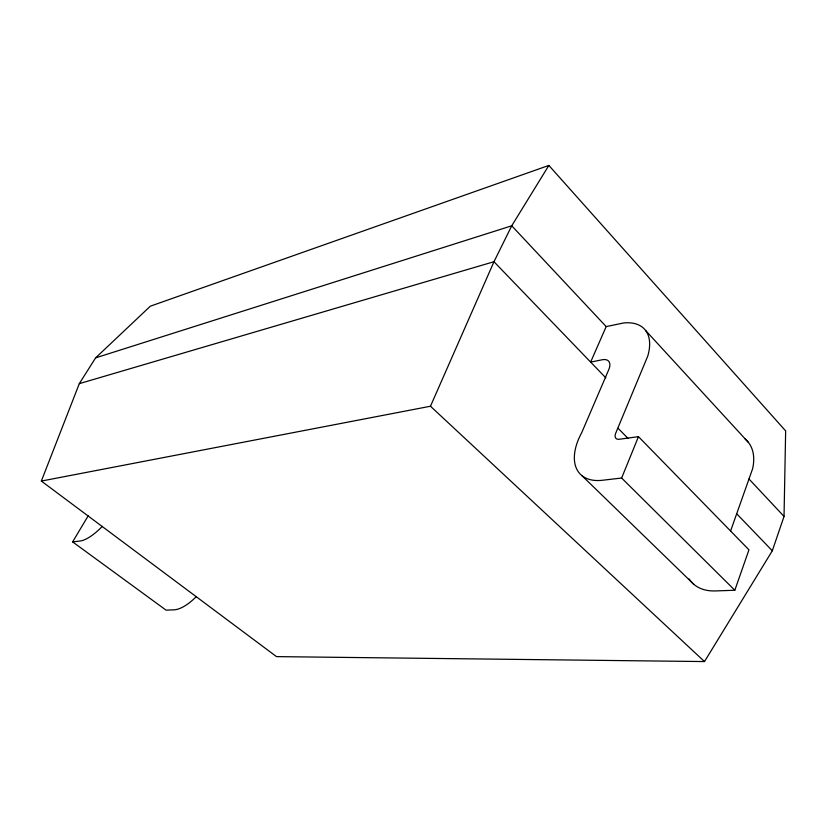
<?xml version="1.0" encoding="UTF-8"?>
<svg xmlns="http://www.w3.org/2000/svg" width="827" height="827" viewBox="0 0 827 827"><rect width="100%" height="100%" fill="white"/><g stroke="black" fill="none" stroke-linecap="round" stroke-linejoin="round"><path stroke-width="1.24" d="M784.037 516.41L785.65 430.908L548.859 165.431L150.349 306.186L95.612 357.864L79.309 383.645L41.35 481.066L276.497 656.617L704.501 661.569L772.315 550.772L784.037 516.41L748.973 478.988M734.821 590.251L748.962 549.841L638.475 436.656L618.503 439.364A8.839 4.941 -43.4 0 1 615.66 433.338L647.779 356.034A63.503 33.142 -43.3 0 0 623.723 322.954L606.181 326.593L590.643 362.102L602.242 359.766A15.837 8.26 -43.3 0 1 608.775 369.628L581.732 432.624A59.627 33.38 -43.4 0 0 602.459 480.26L621.635 478.027L734.821 590.251L715.427 590.933A55.967 36.574 -41.8 0 1 689.18 579.003M730.561 531.089L752.601 468.785A59.833 36.605 -41.8 0 0 745.168 439.065M621.635 478.027L638.475 436.656M41.35 481.066L430.474 406.233L493.977 261.714L511.737 225.802L548.859 165.431M195.989 596.918A36.336 15.32 -52.4 0 1 173.928 609.85L166.041 610.13L72.621 541.881L88.303 515.645M95.612 357.864L511.737 225.802L606.181 326.593M79.309 383.645L493.977 261.714L605.86 377.908M72.621 541.881L80.043 541.013A37.856 13.346 -51.7 0 0 102.331 526.354M430.474 406.233L704.501 661.569M581.784 475.504L693.936 584.42M618.048 428.252L628.003 438.372M736.526 513.598L772.315 550.772M645.608 330.48L748.507 442.538"/></g></svg>
